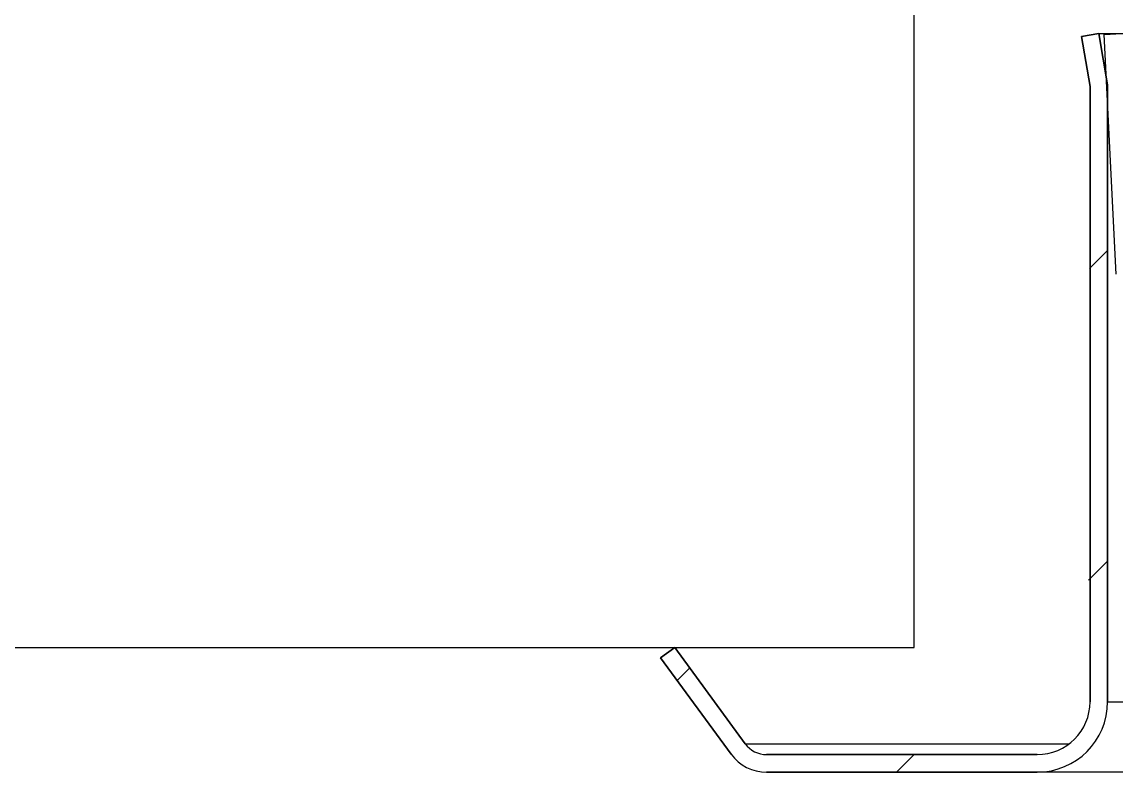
# Model space of a CAD drawing. Extents: x 2698 to 184165, y 3805 to 33846.
# Drawn here: x 160050.84 to 160059.38, y 30659.83 to 30665.69 of the extents above; entities that cross this region are included whole.
import ezdxf
from ezdxf.lldxf.tags import DXFTag

# ---------------------------------------------------------------- set-up
doc = ezdxf.new("R2010")
doc.units = 0
doc.header["$LTSCALE"] = 2
doc.layers.add('_MCA-0-DETAY', color=7, linetype='CONTINUOUS')
doc.layers.add('_MCA-Y-ANA HAT-SU', color=3, linetype='YANGIN_HATTI')
doc.styles.add('_MCA-LT', font='txt.shx')
tags = doc.linetypes.add('YANGIN_HATTI', pattern='A,40,-4,["Y",_MCA-LT,S=8,R=0,X=0,Y=-4],-9.5', length=53.5).pattern_tags.tags
tags[6] = DXFTag(74, 10)

# ---------------------------------------------------------------- blocks, each defined once
blk = doc.blocks.new('_MCA-Y-DETAY-SPRMON')
at = {"layer": '_MCA-Y-ANA HAT-SU', "linetype": 'ByBlock'}
h = blk.add_hatch(dxfattribs=at)
h.set_pattern_fill('FP_2', scale=0.02273063473687808, style=0, pattern_type=2)
h.set_pattern_definition([(44.99999999999999, (72.83985457304516, -154.7621167491234), (-0.4424732305787575, 0.4424732305787575), [])])
h.paths.add_polyline_path([(102.5009982522042, -141.5518870760097), (102.5528240294916, -141.5450640829895), (102.6011179657035, -141.5250600796317), (102.6425889088969, -141.4932383057021), (102.6744106828246, -141.4517673625087), (102.6944146861842, -141.4034734262968), (102.7012376792045, -141.3516476490095), (102.7012376792045, -139.5952902769823), (102.6762077508283, -139.449373092506), (102.6268685180567, -139.4578365059606), (102.651177822454, -139.5995526627557), (102.6460605776902, -141.3905169819755), (102.6310575751686, -141.4267374341343), (102.6071912447223, -141.4578406415294), (102.5760880373291, -141.4817069719757), (102.5398675851702, -141.4967099744954), (102.5009982522042, -141.5018272192592), (101.7135721442028, -141.4997645641415), (101.6824025273236, -141.4839370110676), (101.6704242803371, -141.4710416530488), (101.4701352016727, -141.1969618611911), (101.4297173177511, -141.2264980071341), (101.6499701413923, -141.5220700623577), (101.6743883422405, -141.5383249067272), (101.7019195028588, -141.548449317479), (101.7310511062205, -141.5518870760097)], flags=0)
at = {"layer": '_MCA-0-DETAY', "color": 252}
for p, q in [((102.151177822454, -141.1969618611911), (102.151177822454, -134.1969618611911)), ((79.61992933235888, -141.1969618611929), (102.151177822454, -141.1969618611911))]:
    blk.add_line(p, q, dxfattribs=at)
at = {"layer": '_MCA-Y-ANA HAT-SU', "color": 7, "linetype": 'ByBlock'}
for p, q in [((102.6762077508283, -139.449373092506), (102.6268685180567, -139.4578365059606)), ((102.6268685180567, -139.4578365059606), (102.6762077508283, -139.449373092506)), ((102.6268685180567, -139.4578365059606), (102.651177822454, -139.5995526627557)), ((102.651177822454, -139.5995526627557), (102.6268685180567, -139.4578365059606)), ((102.7012376792045, -139.5952902769823), (102.6762077508283, -139.449373092506)), ((102.6762077508283, -139.449373092506), (102.7012376792045, -139.5952902769823)), ((102.6762077508283, -139.449373092506), (102.7981209573463, -139.449373092506)), ((102.691225626937, -139.4518760853425), (102.7412230256978, -139.4493762103539)), ((102.7253285835213, -140.1339338389425), (102.691225626937, -139.4518760853425)), ((102.7012376792045, -141.3516476490095), (102.7012376792045, -139.5952902769823)), ((102.7012376792045, -139.5952902769823), (102.7012376792045, -141.3516476490095)), ((102.651177822454, -139.5995526627557), (102.651177822454, -141.3516476490095)), ((102.651177822454, -141.3516476490095), (102.651177822454, -139.5995526627557)), ((101.4701352016727, -141.1969618611911), (101.4297173177511, -141.2264980071341)), ((101.4297173177511, -141.2264980071341), (101.4701352016727, -141.1969618611911)), ((101.6704242803371, -141.4710416530488), (101.4701352016727, -141.1969618611911)), ((101.4701352016727, -141.1969618611911), (101.6704242803371, -141.4710416530488)), ((101.4297173177511, -141.2264980071341), (101.6300063964154, -141.50057779899)), ((101.6300063964154, -141.50057779899), (101.4297173177511, -141.2264980071341)), ((102.7012376792045, -141.3516476490095), (103.7936926815655, -141.3516476490095)), ((101.6704242803371, -141.4710416530488), (102.5920969630624, -141.4710416530488)), ((102.5009982522042, -141.5018272192592), (101.7310511062205, -141.5018272192592)), ((101.7310511062205, -141.5018272192592), (102.5009982522042, -141.5018272192592)), ((101.7310511062205, -141.5518870760097), (102.5009982522042, -141.5518870760097)), ((102.5009982522042, -141.5518870760097), (101.7310511062205, -141.5518870760097)), ((103.7936926815655, -141.5518870760097), (102.5009982522042, -141.5518870760097))]:
    blk.add_line(p, q, dxfattribs=at)
for centre, radius, start, end in [((102.5009982522042, -141.3516476490095), 0.1501795702502913, 270, 0), ((102.5009982522042, -141.3516476490095), 0.2002394270003821, 270, 0), ((102.5009982522042, -141.3516476490095), 0.2002394270003821, 270, 0), ((102.5009982522042, -141.3516476490095), 0.1501795702502893, 270, 0), ((101.7310511062205, -141.4267374341343), 0.07508978512512682, 216.1581854399297, 270), ((101.7310511062205, -141.4267374341343), 0.07508978512513925, 216.1581854399297, 270), ((101.7310511062205, -141.4267374341343), 0.1251496418752503, 216.1581854399297, 270), ((101.7310511062205, -141.4267374341343), 0.12514964187524, 216.1581854399297, 270)]:
    blk.add_arc(centre, radius, start, end, dxfattribs=at)

msp = doc.modelspace()

# ---------------------------------------------------------------- block references
at = {"layer": '_MCA-0-DETAY', "xscale": 2.742269662921349, "yscale": 2.742269662921349, "zscale": 2.742269662921349}
msp.add_blockref('_MCA-Y-DETAY-SPRMON', (159777.6757003544, 31048.00146535099), dxfattribs=at)

doc.saveas('drawing.dxf')
